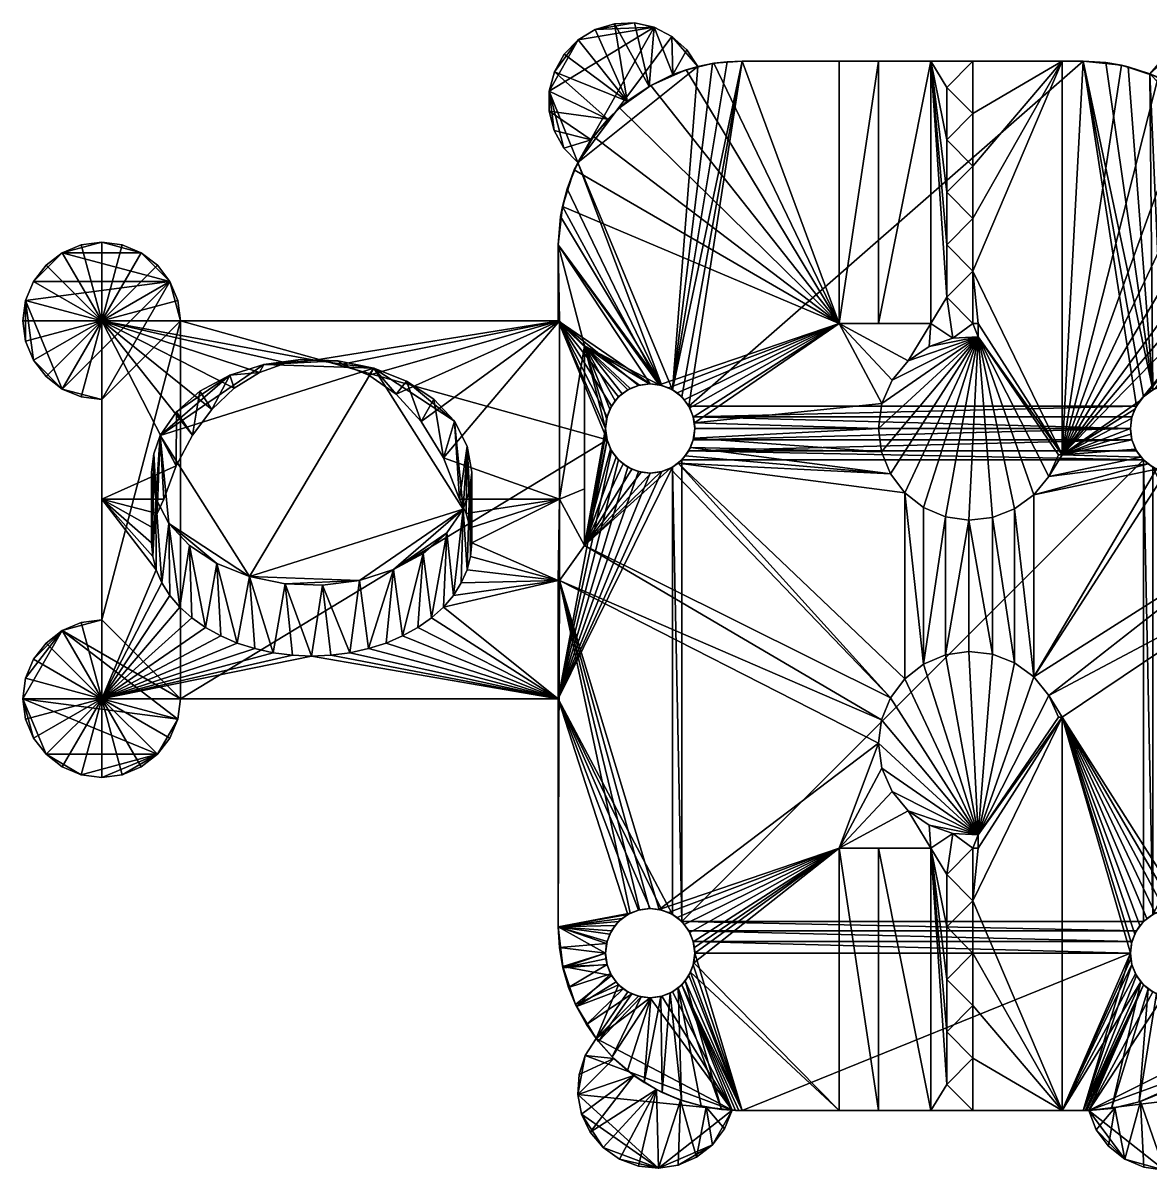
# Model space of a CAD drawing. Header units: millimetres. Extents: x -238 to 92, y -32 to 571.
# Drawn here: x -33.9 to 9.05, y 527.73 to 571.46 of the extents above; entities that cross this region are included whole.
import ezdxf

# ---------------------------------------------------------------- set-up
doc = ezdxf.new("R2010")
doc.units = ezdxf.units.MM
doc.layers.add('K800CARRIA', color=7, linetype='Continuous')

msp = doc.modelspace()

# ---------------------------------------------------------------- meshes
at = {"layer": 'K800CARRIA'}
mesh = msp.add_polyface(dxfattribs=at)
corners = [(-13.5, 563, 206), (-12.5, 559.15, 206), (-9.655, 557.665, 206), (-2.8, 560, 206), (-13.346, 564.46, 206), (-12.891, 565.857, 206), (-12.154, 567.127, 206), (-11.169, 568.216, 206), (-10.403, 557.651, 206), (-10.757, 557.522, 206), (-10.03, 557.7, 206), (-8.634, 569.667, 206), (-8.181, 569.795, 200.6), (-9.138, 569.484, 200.6), (-7.58, 569.916, 206), (-9.978, 569.075, 206), (-10.041, 569.038, 200.6), (-10.871, 568.468, 200.6), (-11.61, 567.784, 200.6), (-12.244, 567.001, 200.6), (-11.361, 571.427, 200), (-12.092, 571.208, 200.6), (-11.361, 571.427, 200.6), (-12.092, 571.208, 200), (-10.597, 571.455, 200), (-10.597, 571.455, 200.6), (-9.852, 571.289, 200), (-9.852, 571.289, 200.6), (-9.173, 570.94, 200), (-9.173, 570.94, 200.6), (-8.603, 570.431, 200), (-8.603, 570.431, 200.6), (-8.181, 569.795, 200), (-13.65, 569.597, 200.6), (-12.744, 570.811, 200.6), (-9.56, 557.642, 200), (-10, 557.7, 200), (-13.5, 563, 200), (-13.416, 564.079, 200), (-13.167, 565.133, 200), (-9.15, 557.472, 200), (-12.758, 566.136, 200), (-12.744, 570.811, 200), (-13.845, 568.858, 200), (-7.627, 569.909, 200), (-8.798, 557.202, 200), (-6.5, 570, 200), (-11.202, 557.202, 200), (-13.5, 560.1, 200), (-10.85, 557.472, 200), (-10.44, 557.642, 200)]
mesh.append_faces([[corners[k] for k in face] for face in [(0, 1, 2), (3, 4, 2), (3, 5, 4), (3, 6, 5), (3, 7, 6), (8, 1, 9), (10, 1, 8), (2, 1, 10), (11, 12, 13), (11, 14, 12), (15, 13, 16), (15, 16, 17), (15, 11, 13), (7, 17, 18), (7, 15, 17), (6, 18, 19), (6, 7, 18), (20, 21, 22), (20, 23, 21), (24, 22, 25), (24, 20, 22), (26, 25, 27), (26, 24, 25), (28, 27, 29), (28, 26, 27), (30, 29, 31), (30, 28, 29), (32, 31, 12), (32, 30, 31), (17, 33, 18), (21, 34, 17), (22, 17, 16), (22, 21, 17), (25, 22, 16), (27, 16, 13), (27, 25, 16), (29, 27, 13), (31, 13, 12), (31, 29, 13), (35, 36, 37), (35, 38, 39), (40, 35, 41), (35, 39, 41), (23, 20, 24), (23, 24, 26), (42, 23, 26), (43, 42, 26), (41, 43, 26), (40, 41, 32), (32, 41, 28), (41, 26, 28), (32, 28, 30), (40, 32, 44), (45, 40, 46), (47, 48, 49), (49, 48, 50), (50, 48, 36)]])
mesh = msp.add_polyface(dxfattribs=at)
corners = [(-13.5, 563, 206), (-13.5, 560.1, 206), (-13.45, 560.1, 206), (-12.5, 559.15, 206), (-13.346, 564.46, 206), (-9.655, 557.665, 206), (-12.154, 567.127, 206), (-12.244, 567.001, 200.6), (-12.758, 566.136, 200.6), (-13.167, 565.133, 200), (-12.758, 566.136, 200), (-12.891, 565.857, 206), (-13.416, 564.079, 200), (-13.5, 563, 200), (-13.5, 560.1, 200), (-12.5, 559.15, 208.15), (-13.45, 560.1, 209.1), (-13.286, 566.688, 200), (-13.286, 566.688, 200.6), (-13.657, 567.355, 200), (-13.657, 567.355, 200.6), (-13.848, 568.095, 200), (-13.848, 568.095, 200.6), (-13.845, 568.858, 200), (-13.845, 568.858, 200.6), (-13.65, 569.597, 200), (-13.65, 569.597, 200.6), (-13.275, 570.262, 200), (-13.275, 570.262, 200.6), (-12.744, 570.811, 200), (-12.744, 570.811, 200.6), (-12.092, 571.208, 200), (-12.092, 571.208, 200.6), (-11.61, 567.784, 200.6), (-10.871, 568.468, 200.6), (-30.9, 560.1, 209.1), (-27.9, 560.1, 200.6), (-27.9, 560.1, 200), (-21.733, 558.447, 209.1), (-20.715, 558.034, 209.1), (-22.794, 558.605, 209.1), (-23.859, 558.499, 209.1), (-10, 557.7, 200), (-9.56, 557.642, 200), (-11.642, 555.56, 200), (-21.896, 558.581, 209.007), (-23.32, 558.63, 209.056)]
mesh.append_faces([[corners[k] for k in face] for face in [(0, 1, 2), (0, 2, 3), (4, 0, 5), (6, 7, 8), (9, 8, 10), (11, 6, 8), (11, 8, 9), (4, 9, 12), (4, 11, 9), (0, 12, 13), (0, 4, 12), (13, 14, 1), (13, 1, 0), (15, 3, 2), (15, 2, 16), (17, 8, 18), (17, 10, 8), (19, 18, 20), (19, 17, 18), (21, 20, 22), (21, 19, 20), (23, 22, 24), (23, 21, 22), (25, 24, 26), (25, 23, 24), (27, 26, 28), (27, 25, 26), (29, 28, 30), (29, 27, 28), (31, 30, 32), (31, 29, 30), (7, 18, 8), (7, 20, 18), (7, 22, 20), (33, 24, 22), (33, 26, 24), (33, 22, 7), (34, 28, 26), (30, 28, 34), (35, 16, 1), (36, 35, 1), (1, 16, 2), (37, 36, 14), (36, 1, 14), (38, 39, 16), (40, 38, 16), (35, 41, 40), (16, 35, 40), (42, 14, 13), (43, 13, 12), (10, 17, 23), (17, 19, 23), (19, 21, 23), (23, 25, 29), (25, 27, 29), (44, 37, 14), (45, 40, 46)]])
mesh = msp.add_polyface(dxfattribs=at)
corners = [(2.3, 568, 206), (1.3, 569, 206), (1.3, 567, 206), (12.575, 566.478, 206), (12.712, 566.226, 200.6), (12.185, 567.084, 200.6), (11.716, 567.669, 206), (11.541, 567.857, 200.6), (10.627, 568.654, 206), (10.792, 568.53, 200.6), (9.954, 569.089, 200.6), (8.218, 569.786, 200), (9.044, 569.521, 200.6), (9.044, 569.521, 200), (9.357, 569.391, 206), (7.96, 569.846, 206), (7.366, 569.946, 200), (6.5, 570, 206), (6.5, 570, 200), (2.3, 570, 206), (0.7, 570, 206), (5.7, 570, 206), (5.7, 570, 213), (2.3, 570, 213), (2.3, 566, 213), (2.3, 566, 206), (2.3, 568, 213), (1.3, 569, 213), (9.546, 570.098, 200), (9.546, 570.098, 200.6), (10.176, 570.529, 200.6), (10.176, 570.529, 200), (10.896, 570.787, 200.6), (10.896, 570.787, 200), (11.657, 570.855, 200.6), (11.657, 570.855, 200), (12.41, 570.728, 200), (12.41, 570.728, 200.6), (13.107, 570.416, 200.6), (2.3, 564, 213), (1.3, 567, 213), (13.111, 565.301, 200), (14.159, 566.393, 200), (13.705, 565.78, 200), (14.444, 567.1, 200)]
mesh.append_faces([[corners[k] for k in face] for face in [(0, 1, 2), (3, 4, 5), (6, 5, 7), (6, 3, 5), (8, 7, 9), (8, 9, 10), (8, 6, 7), (11, 12, 13), (14, 10, 12), (14, 8, 10), (15, 11, 16), (15, 12, 11), (15, 14, 12), (17, 16, 18), (17, 15, 16), (19, 18, 20), (21, 18, 19), (17, 18, 21), (22, 19, 23), (22, 21, 19), (24, 2, 25), (26, 0, 2), (26, 27, 1), (26, 1, 0), (27, 23, 1), (23, 19, 1), (28, 12, 29), (28, 29, 30), (28, 13, 12), (31, 30, 32), (31, 28, 30), (33, 32, 34), (33, 31, 32), (35, 33, 34), (36, 34, 37), (36, 37, 38), (36, 35, 34), (29, 12, 10), (30, 29, 10), (32, 10, 9), (32, 30, 10), (34, 32, 9), (37, 9, 7), (37, 34, 9), (38, 37, 7), (24, 39, 22), (40, 24, 26), (24, 22, 26), (26, 22, 23), (26, 23, 27), (13, 28, 31), (41, 13, 31), (42, 43, 31), (43, 41, 31), (31, 33, 35), (31, 35, 36), (44, 31, 36)]])
mesh = msp.add_polyface(dxfattribs=at)
corners = [(-2.8, 560, 206), (-1.167, 556.954, 206), (-0.78, 557.836, 206), (-9.655, 557.665, 206), (-9.297, 557.548, 206), (-8.974, 557.355, 206), (-8.701, 557.096, 206), (-0.166, 558.579, 206), (-9.978, 569.075, 206), (-11.169, 568.216, 206), (0.7, 560, 206), (0.626, 559.126, 206), (1.538, 559.437, 206), (-8.634, 569.667, 206), (1.3, 561, 206), (-7.58, 569.916, 206), (-6.5, 570, 206), (-2.8, 570, 206), (2.3, 570, 206), (0.7, 570, 206), (1.3, 569, 206), (1.3, 563, 206), (1.3, 565, 206), (1.3, 567, 206), (-6.5, 570, 200), (6.5, 570, 200), (-1.3, 570, 213), (0.7, 570, 213), (2.3, 560, 213), (1.3, 561, 213), (1.3, 563, 213), (2.3, 564, 213), (1.3, 565, 213), (2.3, 566, 213), (1.3, 567, 213), (2.3, 568, 213), (0.7, 560, 213), (-1.3, 560, 213), (-8.181, 569.795, 200.6), (-7.627, 569.909, 200), (-8.181, 569.795, 200), (-7.065, 569.977, 200), (2.5, 559.487, 213), (1.538, 559.437, 213), (0.626, 559.126, 213), (-1.167, 556.954, 213), (-0.78, 557.836, 213), (-0.166, 558.579, 213), (-9.15, 557.472, 200), (-8.528, 556.85, 200), (-8.798, 557.202, 200)]
mesh.append_faces([[corners[k] for k in face] for face in [(0, 1, 2), (0, 3, 4), (0, 4, 5), (0, 5, 6), (7, 0, 2), (8, 9, 0), (10, 0, 7), (10, 7, 11), (12, 10, 11), (13, 8, 0), (14, 10, 12), (15, 13, 0), (16, 15, 0), (17, 16, 0), (18, 19, 20), (19, 10, 14), (19, 14, 21), (19, 21, 22), (19, 22, 23), (19, 23, 20), (17, 24, 16), (19, 25, 24), (19, 24, 17), (26, 19, 17), (27, 19, 26), (28, 29, 14), (30, 31, 21), (31, 32, 22), (32, 33, 22), (33, 34, 23), (34, 35, 23), (27, 36, 10), (19, 27, 10), (10, 36, 37), (10, 37, 0), (26, 17, 0), (26, 0, 37), (38, 39, 40), (16, 24, 41), (15, 41, 39), (15, 16, 41), (15, 39, 38), (27, 26, 37), (27, 37, 36), (42, 43, 44), (45, 42, 46), (42, 44, 47), (46, 42, 47), (48, 39, 41), (49, 50, 24), (48, 41, 24), (49, 24, 25), (7, 46, 47), (11, 47, 44), (11, 7, 47), (12, 11, 44), (12, 44, 43)]])
mesh = msp.add_polyface(dxfattribs=at)
corners = [(2.3, 560, 206), (1.538, 559.437, 206), (2.5, 559.487, 206), (1.3, 561, 206), (2.5, 560, 206), (2.3, 562, 206), (1.3, 563, 206), (2.3, 564, 206), (1.3, 565, 206), (2.3, 566, 206), (1.3, 567, 206), (13.5, 563, 206), (9.597, 557.651, 206), (12.5, 559.15, 206), (5.7, 570, 206), (5.7, 555, 206), (6.5, 570, 206), (7.96, 569.846, 206), (9.357, 569.391, 206), (10.627, 568.654, 206), (11.716, 567.669, 206), (12.575, 566.478, 206), (13.167, 565.134, 206), (13.416, 564.08, 206), (8.663, 557.05, 206), (8.927, 557.318, 206), (9.243, 557.522, 206), (5.7, 555, 213), (5.7, 570, 213), (2.5, 559.487, 213), (2.5, 560, 213), (2.3, 560, 213), (1.3, 561, 213), (2.3, 562, 213), (1.3, 563, 213), (2.3, 564, 213), (2.3, 566, 213), (1.3, 565, 213), (10.44, 557.642, 200), (10, 557.7, 200), (13.5, 560.1, 200), (10.85, 557.472, 200), (13.5, 563, 200), (9.56, 557.642, 200), (8.528, 556.85, 200), (-8.528, 556.85, 200), (6.5, 570, 200), (8.798, 557.202, 200), (9.15, 557.472, 200), (13.456, 563.78, 200), (7.366, 569.946, 200), (13.326, 564.55, 200), (8.218, 569.786, 200), (13.111, 565.301, 200), (9.044, 569.521, 200), (1.538, 559.437, 213)]
mesh.append_faces([[corners[k] for k in face] for face in [(0, 1, 2), (3, 1, 0), (4, 0, 2), (5, 6, 3), (7, 8, 6), (9, 10, 8), (11, 12, 13), (14, 15, 16), (16, 15, 17), (17, 15, 18), (18, 15, 19), (19, 15, 20), (20, 15, 21), (21, 15, 22), (22, 15, 23), (23, 15, 11), (11, 24, 25), (11, 25, 26), (11, 26, 12), (27, 15, 14), (27, 14, 28), (2, 29, 30), (4, 2, 30), (30, 31, 0), (30, 0, 4), (31, 3, 0), (32, 33, 3), (33, 5, 3), (33, 34, 6), (33, 6, 5), (35, 7, 6), (35, 8, 7), (36, 9, 8), (31, 30, 33), (30, 27, 33), (31, 33, 32), (34, 33, 35), (37, 35, 36), (35, 33, 28), (33, 27, 28), (38, 39, 40), (41, 38, 40), (40, 39, 42), (39, 43, 42), (44, 45, 46), (47, 44, 46), (48, 47, 46), (42, 43, 49), (48, 46, 50), (49, 43, 51), (48, 50, 52), (51, 43, 53), (48, 52, 54), (53, 43, 54), (43, 48, 54), (2, 1, 55), (2, 55, 29)]])
mesh = msp.add_polyface(dxfattribs=at)
corners = [(-30.9, 557.1, 200.6), (-30.9, 560.1, 209.1), (-30.9, 560.1, 200.6), (-33.798, 559.324, 200.6), (-33.498, 558.6, 200.6), (-33.9, 560.1, 200.6), (-33.798, 560.876, 200.6), (-33.498, 561.6, 200.6), (-33.021, 562.221, 200.6), (-32.4, 562.698, 200.6), (-31.676, 562.998, 200.6), (-30.9, 563.1, 200.6), (-30.124, 562.998, 200.6), (-28.002, 560.876, 200.6), (-27.9, 560.1, 200.6), (-29.4, 562.698, 200.6), (-28.302, 561.6, 200.6), (-28.779, 562.221, 200.6), (-33.798, 559.324, 200), (-33.498, 558.6, 200), (-33.9, 560.1, 200), (-33.798, 560.876, 200), (-33.498, 561.6, 200), (-33.021, 562.221, 200), (-32.4, 562.698, 200), (-31.676, 562.998, 200), (-30.9, 563.1, 200), (-30.124, 562.998, 200), (-29.4, 562.698, 200), (-28.779, 562.221, 200), (-28.302, 561.6, 200), (-28.002, 560.876, 200), (-27.9, 560.1, 200), (-32.4, 557.502, 200), (-30.9, 557.1, 200)]
mesh.append_faces([[corners[k] for k in face] for face in [(0, 1, 2), (2, 3, 4), (2, 5, 3), (2, 6, 5), (2, 7, 6), (2, 8, 7), (9, 8, 2), (10, 9, 2), (11, 10, 2), (12, 11, 2), (13, 2, 14), (15, 12, 2), (16, 2, 13), (17, 15, 2), (17, 2, 16), (18, 3, 5), (18, 19, 3), (20, 5, 6), (20, 18, 5), (21, 6, 7), (21, 20, 6), (22, 7, 8), (22, 21, 7), (23, 8, 9), (23, 22, 8), (24, 9, 10), (24, 23, 9), (25, 10, 11), (25, 24, 10), (26, 11, 12), (26, 25, 11), (27, 12, 15), (27, 26, 12), (28, 15, 17), (28, 27, 15), (29, 28, 17), (29, 17, 16), (30, 29, 16), (30, 16, 13), (31, 30, 13), (31, 13, 14), (32, 31, 14), (2, 1, 14), (19, 18, 21), (18, 20, 21), (33, 19, 21), (22, 23, 24), (24, 25, 26), (24, 26, 28), (26, 27, 28), (24, 28, 30), (32, 34, 30), (21, 22, 30), (31, 32, 30), (22, 24, 30), (33, 21, 30), (30, 28, 29)]])
mesh = msp.add_polyface(dxfattribs=at)
corners = [(5.7, 555, 206), (5.554, 555, 206), (5.186, 554.174, 206), (8.701, 554.904, 206), (8.974, 554.645, 206), (4.618, 553.469, 206), (8.491, 555.216, 206), (9.297, 554.452, 206), (8.356, 555.567, 206), (8.314, 555.782, 206), (8.3, 556, 206), (8.342, 556.374, 206), (8.465, 556.73, 206), (13.5, 563, 206), (8.663, 557.05, 206), (5.7, 555, 213), (5.554, 555, 213), (5.186, 554.174, 213), (2.5, 559.487, 213), (4.618, 553.469, 213), (3.888, 552.934, 213), (3.046, 552.604, 213), (2.147, 552.5, 213), (1.251, 552.631, 213), (2.5, 560, 213), (8.798, 554.798, 200), (-8.528, 555.15, 200), (8.528, 555.15, 200), (8.358, 555.56, 200), (-8.358, 555.56, 200), (8.3, 556, 200), (-8.358, 556.44, 200), (8.358, 556.44, 200), (8.528, 556.85, 200), (3.888, 552.934, 206), (9.243, 557.522, 206), (9.15, 557.472, 200), (9.56, 557.642, 200), (9.597, 557.651, 206), (9.15, 554.528, 200), (9.56, 554.358, 200), (8.798, 557.202, 200), (8.927, 557.318, 206)]
mesh.append_faces([[corners[k] for k in face] for face in [(0, 1, 2), (3, 0, 2), (4, 3, 2), (4, 2, 5), (6, 0, 3), (7, 4, 5), (8, 0, 6), (9, 0, 8), (10, 0, 9), (11, 0, 10), (12, 0, 11), (13, 0, 14), (14, 0, 12), (0, 15, 16), (1, 0, 16), (17, 16, 18), (19, 17, 18), (20, 19, 18), (21, 20, 18), (22, 21, 18), (23, 22, 18), (16, 15, 18), (18, 15, 24), (25, 26, 27), (27, 26, 28), (28, 29, 30), (30, 31, 32), (32, 31, 33), (1, 16, 17), (2, 17, 19), (2, 1, 17), (5, 19, 20), (5, 2, 19), (34, 5, 20), (35, 36, 37), (38, 35, 37), (4, 7, 39), (7, 40, 39), (3, 4, 25), (4, 39, 25), (3, 25, 27), (6, 3, 27), (6, 27, 28), (8, 6, 28), (9, 8, 28), (9, 28, 30), (10, 9, 30), (11, 10, 30), (11, 30, 32), (12, 11, 32), (12, 32, 33), (14, 12, 33), (14, 33, 41), (42, 14, 41), (35, 42, 36), (42, 41, 36)]])
mesh = msp.add_polyface(dxfattribs=at)
corners = [(-30.9, 557.1, 200.6), (-30.9, 553.3, 209.1), (-30.9, 560.1, 209.1), (-30.9, 548.7, 200.6), (-30.9, 548.7, 200), (-30.9, 557.1, 200), (-30.9, 560.1, 200.6), (-31.676, 557.202, 200.6), (-32.4, 557.502, 200.6), (-33.021, 557.979, 200.6), (-33.498, 558.6, 200.6), (-31.676, 557.202, 200), (-32.4, 557.502, 200), (-33.021, 557.979, 200), (-33.498, 558.6, 200), (-33.798, 559.324, 200.6), (-28.79, 552.763, 208.563), (-28.53, 553.3, 209.1), (-28.947, 552.206, 208.006), (-29, 551.64, 207.44), (-28.956, 551.12, 206.92), (-28.823, 550.607, 206.407), (-28.062, 554.576, 209.1), (-24.889, 558.135, 209.1), (-23.859, 558.499, 209.1), (-25.846, 557.533, 209.1), (-26.703, 556.724, 209.1), (-27.439, 555.742, 209.1), (-27.9, 560.1, 200), (-28.302, 561.6, 200), (-28.833, 553.326, 203.752), (-29, 554.327, 204.753), (-28.343, 552.379, 202.805), (-28.604, 550.11, 205.91), (-26.023, 558.032, 208.458), (-27.154, 557.418, 207.844), (-28.053, 556.636, 207.062), (-28.67, 555.727, 206.153), (-28.917, 555.036, 205.462), (-27.555, 551.539, 201.965), (-26.512, 550.851, 201.277), (-25.273, 550.353, 200.779), (-24.721, 558.443, 208.869)]
mesh.append_faces([[corners[k] for k in face] for face in [(0, 1, 2), (3, 1, 0), (4, 0, 5), (6, 7, 0), (6, 8, 7), (6, 9, 8), (6, 10, 9), (5, 0, 7), (11, 7, 8), (11, 5, 7), (12, 8, 9), (12, 11, 8), (13, 9, 10), (13, 12, 9), (14, 10, 15), (14, 13, 10), (16, 17, 1), (18, 16, 1), (18, 1, 19), (19, 1, 20), (20, 1, 21), (1, 17, 22), (2, 23, 24), (2, 25, 23), (2, 26, 25), (2, 27, 26), (2, 22, 27), (2, 1, 22), (13, 14, 12), (11, 12, 5), (4, 5, 28), (5, 12, 29), (30, 31, 20), (31, 19, 20), (30, 20, 21), (32, 30, 33), (34, 25, 26), (35, 34, 26), (35, 26, 27), (36, 35, 27), (36, 27, 22), (37, 36, 22), (37, 22, 17), (38, 37, 16), (37, 17, 16), (31, 38, 18), (38, 16, 18), (31, 18, 19), (39, 40, 32), (31, 30, 38), (30, 32, 37), (32, 41, 37), (38, 30, 37), (35, 36, 34), (36, 37, 34), (34, 37, 42)]])
mesh = msp.add_polyface(dxfattribs=at)
corners = [(-27.9, 545.7, 200.6), (-30.9, 545.7, 201.5), (-30.9, 545.7, 200.6), (-30.9, 548.7, 200), (-30.9, 548.7, 200.6), (-30.9, 557.1, 200.6), (-30.9, 553.3, 209.1), (-28.002, 544.924, 200), (-28.002, 544.924, 200.6), (-27.9, 545.7, 200), (-28.302, 544.2, 200), (-33.798, 544.924, 200), (-33.498, 544.2, 200.6), (-33.798, 544.924, 200.6), (-33.9, 545.7, 200), (-33.9, 545.7, 200.6), (-33.798, 546.476, 200), (-33.798, 546.476, 200.6), (-33.498, 547.2, 200), (-33.498, 547.2, 200.6), (-33.021, 547.821, 200), (-33.021, 547.821, 200.6), (-32.4, 548.298, 200), (-32.4, 548.298, 200.6), (-31.676, 548.598, 200), (-31.676, 548.598, 200.6), (-28.302, 544.2, 200.6), (-25.735, 547.82, 203.62), (-26.365, 548.09, 203.89), (-25.063, 547.607, 203.407), (-28.823, 550.607, 206.407), (-28.604, 550.11, 205.91), (-28.301, 549.635, 205.435), (-27.92, 549.189, 204.989), (-27.466, 548.779, 204.579), (-26.945, 548.411, 204.211), (-33.498, 544.2, 200), (-28.779, 543.579, 200), (-27.9, 560.1, 200), (-28.833, 553.326, 203.752), (-28.343, 552.379, 202.805), (-27.555, 551.539, 201.965)]
mesh.append_faces([[corners[k] for k in face] for face in [(0, 1, 2), (3, 4, 5), (1, 6, 4), (2, 1, 4), (7, 0, 8), (7, 9, 0), (10, 7, 8), (11, 12, 13), (14, 13, 15), (14, 11, 13), (16, 15, 17), (16, 14, 15), (18, 17, 19), (18, 16, 17), (20, 18, 19), (20, 19, 21), (22, 20, 21), (22, 21, 23), (24, 22, 23), (24, 23, 25), (3, 24, 25), (3, 25, 4), (2, 13, 12), (2, 15, 13), (2, 17, 15), (2, 19, 17), (21, 19, 2), (23, 21, 2), (8, 2, 26), (25, 23, 2), (0, 2, 8), (4, 25, 2), (27, 28, 1), (29, 27, 1), (30, 6, 1), (31, 30, 1), (32, 31, 1), (33, 32, 1), (34, 33, 1), (35, 34, 1), (28, 35, 1), (36, 11, 14), (14, 16, 22), (16, 18, 22), (18, 20, 22), (37, 14, 7), (14, 22, 7), (7, 22, 9), (9, 22, 3), (22, 24, 3), (9, 3, 38), (39, 30, 31), (40, 31, 32), (41, 40, 33), (40, 32, 33), (41, 33, 34), (41, 34, 35)]])
mesh = msp.add_polyface(dxfattribs=at)
corners = [(-12.5, 559.15, 206), (-12.5, 551.544, 206), (-11.7, 556, 206), (-12.5, 559.15, 208.15), (-12.5, 553.694, 208.15), (-13.45, 553.3, 209.1), (-13.45, 550.2, 206), (-13.45, 560.1, 209.1), (-17.27, 553.3, 209.1), (-17.01, 552.763, 208.563), (-16.853, 552.206, 208.006), (-13.5, 550.2, 206), (-16.8, 551.64, 207.44), (-17.879, 554.877, 209.1), (-18.725, 556.269, 209.1), (-19.677, 557.304, 209.1), (-20.715, 558.034, 209.1), (-11.472, 555.15, 200), (-13.5, 545.7, 200), (-11.642, 555.56, 200), (-27.9, 545.7, 200), (-27.9, 560.1, 200), (-11.7, 556, 200), (-13.5, 560.1, 200), (-11.642, 556.44, 200), (-11.472, 556.85, 200), (-16.8, 554.327, 204.753), (-16.967, 555.328, 205.754), (-17.457, 556.274, 206.7), (-18.245, 557.115, 207.541), (-19.288, 557.802, 208.228), (-20.527, 558.3, 208.726), (-21.733, 558.447, 209.1), (-21.896, 558.581, 209.007), (-22.794, 558.605, 209.1), (-23.32, 558.63, 209.056), (-23.859, 558.499, 209.1), (-24.721, 558.443, 208.869), (-24.889, 558.135, 209.1), (-26.023, 558.032, 208.458), (-25.846, 557.533, 209.1), (-16.883, 553.617, 204.043), (-17.13, 552.927, 203.353), (-16.977, 550.607, 206.407), (-16.844, 551.12, 206.92), (-19.777, 550.621, 201.047), (-17.747, 552.018, 202.444), (-28.67, 555.727, 206.153), (-25.273, 550.353, 200.779)]
mesh.append_faces([[corners[k] for k in face] for face in [(0, 1, 2), (0, 3, 4), (0, 4, 1), (1, 4, 5), (1, 5, 6), (3, 5, 4), (7, 5, 3), (5, 8, 9), (5, 9, 10), (11, 5, 12), (5, 10, 12), (13, 8, 5), (7, 13, 5), (14, 13, 7), (15, 14, 7), (16, 15, 7), (17, 18, 19), (20, 21, 19), (22, 19, 23), (24, 22, 23), (25, 24, 23), (26, 12, 10), (27, 26, 10), (27, 10, 9), (28, 27, 8), (27, 9, 8), (29, 28, 13), (28, 8, 13), (30, 29, 14), (29, 13, 14), (30, 14, 15), (30, 15, 31), (31, 15, 16), (31, 16, 32), (31, 32, 33), (33, 32, 34), (35, 34, 36), (35, 36, 37), (37, 36, 38), (37, 38, 39), (39, 38, 40), (41, 42, 43), (41, 43, 44), (26, 41, 44), (26, 44, 12), (45, 46, 42), (35, 37, 33), (42, 41, 27), (41, 26, 27), (47, 48, 31), (48, 42, 31), (37, 47, 31), (33, 37, 31), (31, 42, 28), (42, 27, 28), (31, 28, 30), (30, 28, 29)]])
mesh = msp.add_polyface(dxfattribs=at)
corners = [(-11.026, 554.645, 206), (-11.299, 554.904, 206), (-12.5, 551.544, 206), (-11.509, 555.216, 206), (-10.703, 554.452, 206), (-11.644, 555.567, 206), (-10.345, 554.335, 206), (-11.686, 555.782, 206), (-9.97, 554.3, 206), (-9.597, 554.349, 206), (-9.243, 554.478, 206), (-11.7, 556, 206), (-12.5, 559.15, 206), (-11.658, 556.374, 206), (-11.535, 556.73, 206), (-11.337, 557.05, 206), (-11.073, 557.318, 206), (-10.757, 557.522, 206), (-11.202, 554.798, 200), (-13.5, 545.7, 200), (-11.472, 555.15, 200), (-10.85, 554.528, 200), (-11.202, 557.202, 200), (-11.472, 556.85, 200), (-13.5, 560.1, 200), (-10.85, 557.472, 200), (-10.44, 557.642, 200), (-10.403, 557.651, 206), (-10.03, 557.7, 206), (-10, 557.7, 200), (-9.655, 557.665, 206), (-9.297, 557.548, 206), (-9.56, 557.642, 200), (-8.974, 557.355, 206), (-9.15, 557.472, 200), (-8.798, 557.202, 200), (-8.927, 554.682, 206), (-9.15, 554.528, 200), (-8.798, 554.798, 200), (-9.56, 554.358, 200), (-10, 554.3, 200), (-10.44, 554.358, 200), (-11.642, 555.56, 200), (-11.7, 556, 200), (-11.642, 556.44, 200)]
mesh.append_faces([[corners[k] for k in face] for face in [(0, 1, 2), (3, 2, 1), (4, 0, 2), (5, 2, 3), (6, 4, 2), (7, 2, 5), (8, 6, 2), (9, 8, 2), (10, 9, 2), (11, 2, 7), (12, 11, 13), (12, 13, 14), (12, 14, 15), (12, 15, 16), (17, 12, 16), (18, 19, 20), (19, 18, 21), (22, 23, 24), (17, 25, 26), (27, 17, 26), (28, 27, 29), (30, 28, 29), (27, 26, 29), (31, 30, 32), (30, 29, 32), (33, 31, 34), (31, 32, 34), (33, 34, 35), (10, 36, 37), (36, 38, 37), (9, 10, 39), (10, 37, 39), (8, 9, 40), (6, 8, 40), (9, 39, 40), (4, 6, 41), (6, 40, 41), (0, 4, 21), (4, 41, 21), (1, 0, 18), (0, 21, 18), (1, 18, 20), (3, 1, 20), (3, 20, 42), (5, 3, 42), (7, 5, 42), (7, 42, 43), (11, 7, 43), (13, 11, 43), (13, 43, 44), (14, 13, 44), (14, 44, 23), (15, 14, 23), (15, 23, 22), (16, 15, 22), (17, 16, 25), (16, 22, 25)]])
mesh = msp.add_polyface(dxfattribs=at)
corners = [(-0.294, 553.544, 206), (-8.927, 554.682, 206), (-0.294, 546.456, 206), (-0.84, 554.265, 206), (-8.465, 555.27, 206), (-8.663, 554.95, 206), (-1.183, 555.103, 206), (-8.342, 555.626, 206), (-1.3, 556, 206), (-8.3, 556, 206), (-8.314, 556.218, 206), (-1.167, 556.954, 206), (-2.8, 560, 206), (-8.701, 557.096, 206), (-8.491, 556.784, 206), (-8.356, 556.433, 206), (-9.243, 554.478, 206), (-0.84, 545.735, 206), (0.419, 552.987, 213), (1.251, 552.631, 213), (2.5, 559.487, 213), (-0.294, 553.544, 213), (-0.84, 554.265, 213), (-1.183, 555.103, 213), (-1.3, 556, 213), (-1.167, 556.954, 213), (-8.798, 554.798, 200), (-8.528, 555.15, 200), (8.798, 554.798, 200), (-8.358, 555.56, 200), (8.358, 555.56, 200), (-8.3, 556, 200), (-8.358, 556.44, 200), (8.3, 556, 200), (-8.528, 556.85, 200), (8.528, 556.85, 200), (1.251, 552.631, 206), (2.147, 552.5, 206), (0.419, 552.987, 206), (-0.78, 557.836, 206), (-0.78, 557.836, 213), (-0.166, 558.579, 206), (-8.974, 557.355, 206), (-8.798, 557.202, 200)]
mesh.append_faces([[corners[k] for k in face] for face in [(0, 1, 2), (3, 4, 5), (3, 5, 1), (3, 1, 0), (6, 7, 4), (6, 4, 3), (8, 9, 7), (8, 10, 9), (8, 7, 6), (11, 10, 8), (12, 13, 14), (12, 14, 15), (12, 15, 10), (12, 10, 11), (1, 16, 17), (18, 19, 20), (21, 18, 20), (22, 21, 20), (23, 22, 20), (23, 20, 24), (24, 20, 25), (26, 27, 28), (27, 29, 30), (31, 32, 33), (29, 31, 33), (32, 34, 35), (36, 19, 18), (36, 37, 19), (38, 18, 21), (38, 36, 18), (0, 21, 22), (0, 38, 21), (3, 22, 23), (3, 0, 22), (6, 23, 24), (6, 3, 23), (8, 6, 24), (11, 24, 25), (11, 8, 24), (39, 25, 40), (39, 11, 25), (41, 39, 40), (7, 9, 31), (4, 7, 29), (7, 31, 29), (5, 4, 27), (4, 29, 27), (1, 5, 26), (13, 42, 43), (5, 27, 26), (14, 13, 34), (13, 43, 34), (15, 14, 32), (10, 15, 32), (14, 34, 32), (10, 32, 31), (9, 10, 31)]])
mesh = msp.add_polyface(dxfattribs=at)
corners = [(-13.45, 550.2, 206), (-13.5, 550.2, 206), (-13.5, 537, 206), (-13.5, 545.7, 200), (-27.9, 545.7, 200.6), (-27.9, 545.7, 200), (-13.5, 545.7, 201.5), (-30.9, 545.7, 201.5), (-24.36, 547.452, 203.252), (-25.063, 547.607, 203.407), (-23.635, 547.358, 203.158), (-22.9, 547.326, 203.126), (-13.45, 553.3, 209.1), (-16.8, 551.64, 207.44), (-16.844, 551.12, 206.92), (-16.977, 550.607, 206.407), (-17.196, 550.11, 205.91), (-17.499, 549.635, 205.435), (-17.88, 549.189, 204.989), (-18.334, 548.779, 204.579), (-18.855, 548.411, 204.211), (-19.435, 548.09, 203.89), (-20.065, 547.82, 203.62), (-20.737, 547.607, 203.407), (-21.44, 547.452, 203.252), (-22.165, 547.358, 203.158), (-11.642, 555.56, 200), (-10.85, 554.528, 200), (-10.44, 554.358, 200), (-26.512, 550.851, 201.277), (-27.555, 551.539, 201.965), (-26.945, 548.411, 204.211), (-26.365, 548.09, 203.89), (-25.273, 550.353, 200.779), (-25.735, 547.82, 203.62), (-23.904, 550.072, 200.498), (-22.48, 550.024, 200.45), (-21.079, 550.21, 200.636), (-19.777, 550.621, 201.047), (-18.646, 551.235, 201.661), (-17.747, 552.018, 202.444), (-17.13, 552.927, 203.353), (-28.343, 552.379, 202.805)]
mesh.append_faces([[corners[k] for k in face] for face in [(0, 1, 2), (3, 4, 5), (3, 6, 4), (6, 7, 4), (8, 9, 7), (10, 8, 7), (11, 10, 7), (6, 11, 7), (0, 12, 1), (1, 13, 14), (1, 14, 15), (1, 15, 16), (1, 16, 17), (1, 17, 18), (1, 18, 6), (6, 18, 19), (6, 19, 20), (6, 20, 21), (6, 21, 22), (6, 22, 23), (6, 23, 24), (6, 24, 25), (6, 25, 11), (3, 5, 26), (3, 27, 28), (29, 30, 31), (29, 31, 32), (33, 29, 34), (29, 32, 34), (33, 34, 9), (35, 33, 8), (33, 9, 8), (35, 8, 10), (36, 35, 11), (35, 10, 11), (36, 11, 25), (37, 36, 24), (36, 25, 24), (38, 37, 23), (37, 24, 23), (38, 23, 22), (39, 38, 21), (38, 22, 21), (39, 21, 20), (39, 20, 19), (40, 39, 19), (40, 19, 18), (40, 18, 17), (41, 40, 17), (41, 17, 16), (41, 16, 15), (42, 29, 33), (33, 35, 37), (35, 36, 37), (38, 39, 40), (37, 38, 41), (33, 37, 41)]])
mesh = msp.add_polyface(dxfattribs=at)
corners = [(-0.294, 553.544, 206), (-0.294, 546.456, 206), (0.419, 547.013, 206), (0.419, 552.987, 206), (1.251, 552.631, 206), (1.251, 547.369, 206), (2.147, 552.5, 206), (-13.45, 550.2, 206), (-10.403, 537.651, 206), (-10.03, 537.7, 206), (-9.655, 537.665, 206), (-0.78, 542.164, 206), (-2.8, 540, 206), (-0.166, 541.421, 206), (0.626, 540.874, 206), (0.7, 540, 206), (-1.167, 543.046, 206), (1.538, 540.563, 206), (-1.3, 544, 206), (-1.183, 544.897, 206), (-12.5, 551.544, 206), (-0.84, 545.735, 206), (-9.243, 554.478, 206), (-8.927, 554.682, 206), (1.538, 540.563, 213), (2.5, 540.513, 213), (0.626, 540.874, 213), (-0.166, 541.421, 213), (-0.78, 542.164, 213), (-1.167, 543.046, 213), (-1.3, 544, 213), (-1.183, 544.897, 213), (-0.84, 545.735, 213), (1.251, 547.369, 213), (0.419, 547.013, 213), (-0.294, 546.456, 213), (-8.798, 537.202, 200), (-8.798, 554.798, 200), (8.798, 554.798, 200), (-13.5, 545.7, 200), (-10.44, 554.358, 200), (-10, 554.3, 200), (-9.56, 554.358, 200), (-9.15, 537.472, 200), (-9.15, 554.528, 200), (2.147, 547.5, 213)]
mesh.append_faces([[corners[k] for k in face] for face in [(0, 1, 2), (3, 0, 2), (4, 2, 5), (4, 3, 2), (6, 4, 5), (7, 8, 9), (7, 9, 10), (11, 12, 13), (14, 13, 15), (16, 12, 11), (17, 14, 15), (18, 7, 10), (18, 12, 16), (18, 10, 12), (19, 20, 7), (19, 7, 18), (21, 20, 19), (22, 20, 21), (1, 23, 21), (24, 25, 26), (26, 25, 27), (27, 25, 28), (28, 25, 29), (29, 25, 30), (30, 25, 31), (31, 25, 32), (25, 33, 34), (32, 25, 35), (25, 34, 35), (36, 37, 38), (39, 40, 41), (39, 41, 42), (36, 43, 44), (43, 39, 44), (39, 42, 44), (36, 44, 37), (17, 24, 26), (14, 26, 27), (14, 17, 26), (13, 27, 28), (13, 14, 27), (11, 28, 29), (11, 13, 28), (16, 29, 30), (16, 11, 29), (18, 30, 31), (18, 16, 30), (19, 31, 32), (19, 18, 31), (21, 32, 35), (21, 19, 32), (1, 35, 34), (1, 21, 35), (2, 34, 33), (2, 1, 34), (5, 33, 45), (5, 2, 33)]])
mesh = msp.add_polyface(dxfattribs=at)
corners = [(5.186, 545.826, 206), (5.554, 545, 206), (5.7, 545, 206), (2.147, 552.5, 206), (2.147, 547.5, 206), (3.046, 547.396, 206), (1.251, 547.369, 206), (3.046, 552.604, 206), (3.888, 547.066, 206), (3.888, 552.934, 206), (4.618, 546.531, 206), (4.618, 553.469, 206), (13.45, 550.2, 206), (10.345, 537.665, 206), (9.297, 554.452, 206), (9.655, 554.335, 206), (12.5, 551.544, 206), (2.5, 540.513, 206), (1.538, 540.563, 206), (2.3, 540, 206), (2.5, 540, 206), (2.5, 540, 213), (2.5, 540.513, 213), (5.554, 545, 213), (5.7, 545, 213), (2.3, 538, 213), (5.186, 545.826, 213), (4.618, 546.531, 213), (3.888, 547.066, 213), (3.046, 547.396, 213), (2.147, 547.5, 213), (1.251, 547.369, 213), (9.56, 537.642, 200), (9.15, 537.472, 200), (13.5, 545.7, 200), (10, 537.7, 200), (10.44, 537.642, 200), (8.798, 537.202, 200), (-8.798, 537.202, 200), (8.798, 554.798, 200), (9.15, 554.528, 200), (9.56, 554.358, 200), (10, 554.3, 200), (10.44, 554.358, 200), (3.888, 552.934, 213), (3.046, 552.604, 213), (2.147, 552.5, 213), (1.251, 552.631, 213), (1.538, 540.563, 213)]
mesh.append_faces([[corners[k] for k in face] for face in [(0, 1, 2), (3, 4, 5), (3, 6, 4), (7, 5, 8), (7, 3, 5), (9, 8, 10), (9, 7, 8), (11, 9, 10), (12, 0, 2), (12, 2, 13), (14, 11, 10), (15, 14, 10), (16, 10, 0), (16, 0, 12), (16, 15, 10), (17, 18, 19), (17, 20, 21), (17, 21, 22), (2, 1, 23), (2, 23, 24), (22, 21, 24), (21, 25, 24), (22, 24, 23), (22, 23, 26), (22, 26, 27), (22, 27, 28), (22, 28, 29), (22, 29, 30), (22, 30, 31), (32, 33, 34), (35, 32, 34), (36, 35, 34), (37, 38, 39), (33, 37, 39), (33, 39, 40), (34, 33, 40), (34, 40, 41), (34, 41, 42), (34, 42, 43), (9, 44, 45), (7, 45, 46), (7, 9, 45), (3, 46, 47), (3, 7, 46), (18, 17, 22), (18, 22, 48), (4, 30, 29), (4, 6, 30), (5, 29, 28), (5, 4, 29), (8, 28, 27), (8, 5, 28), (10, 27, 26), (10, 8, 27), (0, 10, 26), (0, 26, 23), (1, 0, 23)]])
mesh = msp.add_polyface(dxfattribs=at)
corners = [(-11.644, 535.567, 206), (-13.324, 535.442, 206), (-13.107, 534.688, 206), (-11.7, 536, 206), (-13.456, 536.216, 206), (-11.658, 536.374, 206), (-13.5, 537, 206), (-13.45, 550.2, 206), (-10.757, 537.522, 206), (-13.5, 545.7, 201.5), (-13.5, 537, 200), (-13.5, 550.2, 206), (-13.5, 545.7, 200), (-13.334, 535.486, 200), (-12.845, 534.045, 200), (-12.807, 533.963, 206), (-12.427, 533.276, 206), (-12.612, 529.864, 200), (-12.612, 529.864, 200.6), (-12.758, 530.613, 200.6), (-12.758, 530.613, 200), (-12.71, 531.376, 200), (-12.71, 531.376, 200.6), (-12.471, 532.101, 200.6), (-28.302, 544.2, 200), (-28.002, 544.924, 200.6), (-28.302, 544.2, 200.6), (-28.779, 543.579, 200), (-28.779, 543.579, 200.6), (-29.4, 543.102, 200), (-29.4, 543.102, 200.6), (-30.124, 542.802, 200), (-30.124, 542.802, 200.6), (-30.9, 542.7, 200), (-30.9, 542.7, 200.6), (-31.676, 542.802, 200), (-31.676, 542.802, 200.6), (-32.4, 543.102, 200), (-32.4, 543.102, 200.6), (-33.021, 543.579, 200), (-33.021, 543.579, 200.6), (-33.498, 544.2, 200), (-33.498, 544.2, 200.6), (-33.798, 544.924, 200), (-30.9, 545.7, 200.6), (-33.9, 545.7, 200), (-28.002, 544.924, 200), (-12.471, 532.101, 200), (-11.7, 536, 200), (-10.85, 537.472, 200)]
mesh.append_faces([[corners[k] for k in face] for face in [(0, 1, 2), (3, 4, 1), (5, 6, 4), (7, 6, 8), (9, 10, 6), (11, 9, 6), (12, 10, 9), (4, 6, 10), (4, 10, 13), (1, 4, 13), (2, 13, 14), (2, 1, 13), (15, 2, 14), (16, 15, 14), (17, 18, 19), (20, 17, 19), (21, 19, 22), (21, 22, 23), (21, 20, 19), (24, 25, 26), (27, 26, 28), (27, 24, 26), (29, 28, 30), (29, 27, 28), (31, 30, 32), (31, 29, 30), (33, 32, 34), (33, 31, 32), (35, 34, 36), (35, 33, 34), (37, 36, 38), (37, 35, 36), (39, 38, 40), (39, 37, 38), (41, 40, 42), (41, 39, 40), (43, 41, 42), (44, 30, 28), (44, 32, 30), (44, 34, 32), (44, 36, 34), (44, 38, 36), (44, 40, 38), (44, 42, 40), (26, 44, 28), (37, 39, 35), (39, 41, 45), (29, 31, 27), (31, 33, 27), (33, 35, 27), (35, 39, 27), (39, 45, 27), (24, 27, 46), (20, 21, 47), (13, 10, 48), (49, 10, 12)]])
mesh = msp.add_polyface(dxfattribs=at)
corners = [(-11.026, 534.645, 206), (-12.807, 533.963, 206), (-12.427, 533.276, 206), (-11.299, 534.904, 206), (-11.509, 535.216, 206), (-13.107, 534.688, 206), (-10.703, 534.452, 206), (-11.973, 532.636, 206), (-11.644, 535.567, 206), (-11.686, 535.782, 206), (-13.324, 535.442, 206), (-11.7, 536, 206), (-11.658, 536.374, 206), (-13.456, 536.216, 206), (-11.535, 536.73, 206), (-13.5, 537, 206), (-11.337, 537.05, 206), (-11.073, 537.318, 206), (-10.757, 537.522, 206), (-13.45, 550.2, 206), (-10.403, 537.651, 206), (-12.056, 532.742, 200.6), (-12.845, 534.045, 200), (-12.056, 532.742, 200), (-11.388, 531.989, 200.6), (-11.45, 532.05, 206), (-11.787, 528.593, 200), (-11.163, 528.153, 200.6), (-11.787, 528.593, 200.6), (-12.281, 529.175, 200.6), (-12.281, 529.175, 200), (-12.612, 529.864, 200), (-12.612, 529.864, 200.6), (-12.471, 532.101, 200), (-12.71, 531.376, 200), (-12.471, 532.101, 200.6), (-12.71, 531.376, 200.6), (-12.758, 530.613, 200.6), (-10.619, 531.34, 200.6), (-12.758, 530.613, 200), (-9.687, 527.808, 200), (-11.202, 534.798, 200), (-11.472, 535.15, 200), (-13.334, 535.486, 200), (-11.642, 535.56, 200), (-11.7, 536, 200), (-13.5, 537, 200), (-11.642, 536.44, 200), (-11.472, 536.85, 200), (-11.202, 537.202, 200), (-10.85, 537.472, 200), (-10.44, 537.642, 200), (-13.5, 545.7, 200)]
mesh.append_faces([[corners[k] for k in face] for face in [(0, 1, 2), (0, 3, 1), (4, 5, 1), (4, 1, 3), (6, 2, 7), (6, 0, 2), (8, 5, 4), (9, 10, 8), (11, 10, 9), (12, 13, 11), (14, 15, 12), (16, 15, 14), (17, 15, 16), (18, 15, 17), (19, 18, 20), (21, 22, 23), (2, 22, 21), (7, 21, 24), (7, 2, 21), (25, 7, 24), (26, 27, 28), (26, 28, 29), (30, 26, 29), (31, 29, 32), (31, 30, 29), (33, 34, 35), (23, 35, 21), (23, 33, 35), (24, 36, 37), (24, 35, 36), (21, 35, 24), (38, 32, 29), (38, 37, 32), (38, 24, 37), (26, 30, 31), (31, 39, 40), (23, 22, 41), (41, 22, 42), (22, 43, 42), (42, 43, 44), (44, 43, 45), (45, 46, 47), (47, 46, 48), (48, 46, 49), (49, 46, 50), (51, 50, 52), (4, 3, 42), (4, 42, 44), (8, 4, 44), (9, 8, 44), (9, 44, 45), (11, 9, 45), (12, 11, 45), (12, 45, 47), (14, 12, 47), (14, 47, 48), (16, 14, 48)]])
mesh = msp.add_polyface(dxfattribs=at)
corners = [(-2.8, 540, 206), (-9.655, 537.665, 206), (-9.297, 537.548, 206), (-8.974, 537.355, 206), (-8.701, 537.096, 206), (-8.491, 536.784, 206), (-8.356, 536.433, 206), (-8.314, 536.218, 206), (-8.3, 536, 206), (-8.342, 535.626, 206), (-0.166, 541.421, 206), (0.7, 540, 206), (1.538, 540.563, 206), (1.3, 539, 206), (-2.8, 530, 206), (1.3, 533, 206), (1.3, 535, 206), (1.3, 537, 206), (-1.3, 530, 213), (-1.3, 540, 213), (0.7, 540, 213), (0.7, 530, 206), (1.3, 535, 213), (2.3, 536, 213), (1.3, 537, 213), (1.3, 539, 213), (2.3, 540, 213), (0.7, 530, 213), (-10, 537.7, 200), (-10.44, 537.642, 200), (-13.5, 545.7, 200), (-9.56, 537.642, 200), (-9.15, 537.472, 200), (-8.3, 536, 200), (-8.358, 536.44, 200), (8.3, 536, 200), (-8.528, 536.85, 200), (8.358, 536.44, 200), (-8.798, 537.202, 200), (8.528, 536.85, 200), (-10.757, 537.522, 206), (-10.85, 537.472, 200), (-10.403, 537.651, 206), (-10.03, 537.7, 206), (-8.465, 535.27, 206), (-8.358, 535.56, 200), (-8.663, 534.95, 206), (-8.528, 535.15, 200), (-8.798, 534.798, 200), (-11.299, 534.904, 206), (-11.202, 534.798, 200), (-11.472, 535.15, 200), (-11.337, 537.05, 206), (-11.472, 536.85, 200), (-11.202, 537.202, 200), (-11.073, 537.318, 206)]
mesh.append_faces([[corners[k] for k in face] for face in [(0, 1, 2), (0, 2, 3), (0, 3, 4), (0, 4, 5), (0, 5, 6), (0, 6, 7), (0, 7, 8), (0, 8, 9), (10, 0, 11), (12, 11, 13), (14, 0, 9), (11, 15, 16), (11, 16, 17), (11, 17, 13), (18, 19, 0), (19, 11, 0), (20, 11, 19), (21, 11, 20), (16, 22, 23), (17, 23, 24), (13, 25, 26), (27, 20, 19), (28, 29, 30), (31, 28, 30), (32, 31, 30), (33, 34, 35), (34, 36, 37), (36, 38, 39), (40, 41, 29), (42, 40, 29), (9, 8, 33), (43, 42, 28), (1, 43, 28), (42, 29, 28), (44, 9, 45), (9, 33, 45), (2, 1, 31), (1, 28, 31), (46, 44, 47), (44, 45, 47), (3, 2, 32), (2, 31, 32), (4, 3, 38), (46, 47, 48), (3, 32, 38), (5, 4, 36), (4, 38, 36), (6, 5, 34), (7, 6, 34), (5, 36, 34), (7, 34, 33), (8, 7, 33), (49, 50, 51), (52, 53, 54), (55, 52, 54), (40, 55, 41), (55, 54, 41)]])
mesh = msp.add_polyface(dxfattribs=at)
corners = [(5.7, 545, 206), (8.927, 537.318, 206), (9.243, 537.522, 206), (9.597, 537.651, 206), (9.97, 537.7, 206), (10.345, 537.665, 206), (1.3, 537, 206), (1.3, 535, 206), (2.3, 536, 206), (1.3, 539, 206), (2.3, 538, 206), (2.3, 540, 206), (1.538, 540.563, 206), (2.5, 540.513, 206), (2.5, 540, 206), (5.7, 530, 206), (8.3, 536, 206), (8.342, 536.374, 206), (8.465, 536.73, 206), (8.663, 537.05, 206), (2.3, 536, 213), (1.3, 537, 213), (2.3, 538, 213), (1.3, 539, 213), (2.3, 540, 213), (2.5, 540, 213), (5.7, 530, 213), (5.7, 545, 213), (8.3, 536, 200), (-8.358, 536.44, 200), (8.358, 536.44, 200), (-8.528, 536.85, 200), (8.528, 536.85, 200), (-8.798, 537.202, 200), (8.798, 537.202, 200), (9.15, 537.472, 200), (9.56, 537.642, 200), (10, 537.7, 200), (10.703, 537.548, 206), (10.44, 537.642, 200), (11.026, 537.355, 206), (10.85, 537.472, 200), (11.299, 537.096, 206), (11.202, 537.202, 200), (11.472, 536.85, 200), (8.491, 535.216, 206), (8.701, 534.904, 206), (8.528, 535.15, 200), (8.358, 535.56, 200), (8.356, 535.567, 206), (8.314, 535.782, 206)]
mesh.append_faces([[corners[k] for k in face] for face in [(0, 1, 2), (0, 2, 3), (0, 3, 4), (0, 4, 5), (6, 7, 8), (9, 6, 10), (11, 12, 9), (13, 11, 14), (0, 15, 16), (0, 16, 17), (0, 17, 18), (0, 18, 19), (0, 19, 1), (8, 7, 20), (6, 8, 20), (6, 21, 22), (10, 6, 22), (9, 10, 22), (9, 22, 23), (11, 9, 24), (24, 25, 11), (25, 14, 11), (26, 0, 27), (20, 22, 21), (22, 25, 24), (22, 24, 23), (22, 26, 27), (28, 29, 30), (30, 31, 32), (32, 33, 34), (2, 35, 36), (3, 2, 36), (4, 3, 37), (5, 4, 37), (3, 36, 37), (38, 5, 39), (5, 37, 39), (40, 38, 41), (38, 39, 41), (42, 40, 43), (40, 41, 43), (42, 43, 44), (45, 46, 47), (45, 47, 48), (49, 45, 48), (50, 49, 48), (50, 48, 28), (16, 50, 28), (17, 16, 28), (17, 28, 30), (18, 17, 30), (18, 30, 32), (19, 18, 32), (19, 32, 34), (1, 19, 34), (2, 1, 35), (1, 34, 35)]])
mesh = msp.add_polyface(dxfattribs=at)
corners = [(2.3, 532, 206), (1.3, 533, 206), (1.3, 531, 206), (1.3, 535, 206), (2.3, 534, 206), (8.701, 534.904, 206), (5.7, 530, 206), (6.5, 530, 206), (7.58, 530.084, 206), (8.491, 535.216, 206), (8.3, 536, 206), (8.314, 535.782, 206), (8.356, 535.567, 206), (5.7, 530, 213), (2.3, 530, 213), (2.3, 530, 206), (6.5, 530, 200), (0.7, 530, 206), (2.3, 532, 213), (2.3, 534, 213), (5.7, 545, 206), (6.709, 530.003, 200.6), (6.57, 530, 200), (6.639, 530.001, 200), (6.709, 530.003, 200), (7.711, 530.106, 200.6), (8.634, 530.333, 206), (8.687, 530.351, 200.6), (1.3, 531, 213), (1.3, 533, 213), (2.3, 536, 213), (1.3, 535, 213), (2.3, 538, 213), (7.47, 528.64, 200.6), (8.089, 528.153, 200.6), (6.999, 529.271, 200.6), (8.089, 528.153, 200), (8.813, 527.843, 200), (7.47, 528.64, 200), (6.999, 529.271, 200), (9.593, 527.733, 200), (8.798, 534.798, 200), (9.15, 534.528, 200), (8.528, 535.15, 200), (8.358, 535.56, 200), (8.3, 536, 200), (-6.5, 530, 200)]
mesh.append_faces([[corners[k] for k in face] for face in [(0, 1, 2), (3, 1, 4), (5, 6, 7), (5, 7, 8), (9, 6, 5), (10, 6, 11), (11, 6, 12), (12, 6, 9), (6, 13, 14), (6, 14, 15), (16, 7, 6), (16, 15, 17), (16, 6, 15), (2, 15, 14), (0, 2, 18), (1, 0, 18), (4, 1, 19), (3, 4, 19), (13, 6, 20), (21, 16, 22), (21, 22, 23), (21, 23, 24), (7, 16, 21), (8, 21, 25), (8, 7, 21), (26, 25, 27), (26, 8, 25), (14, 13, 18), (14, 18, 28), (18, 13, 19), (18, 19, 29), (19, 13, 30), (19, 30, 31), (30, 13, 32), (25, 33, 34), (25, 35, 33), (25, 21, 35), (27, 25, 34), (36, 34, 33), (36, 37, 34), (38, 33, 35), (38, 36, 33), (39, 35, 21), (39, 38, 35), (24, 39, 21), (36, 38, 39), (36, 39, 24), (36, 24, 40), (22, 16, 41), (23, 22, 41), (24, 23, 41), (24, 41, 42), (41, 16, 43), (43, 16, 44), (44, 16, 45), (16, 46, 45)]])
mesh = msp.add_polyface(dxfattribs=at)
corners = [(-8.927, 534.682, 206), (-8.812, 530.393, 206), (-8.058, 530.176, 206), (-7.284, 530.044, 206), (-8.663, 534.95, 206), (-6.5, 530, 206), (-8.465, 535.27, 206), (-2.8, 530, 206), (-8.342, 535.626, 206), (1.3, 531, 206), (0.7, 530, 206), (2.3, 530, 206), (0.7, 540, 206), (1.3, 533, 206), (-6.872, 530.01, 200.6), (-6.872, 530.01, 200), (-6.748, 530.004, 200), (-6.624, 530.001, 200), (-6.5, 530, 200), (-8.842, 530.403, 200.6), (-7.871, 530.136, 200.6), (0.7, 530, 213), (-1.3, 530, 213), (6.5, 530, 200), (-2.8, 540, 206), (0.7, 540, 213), (2.3, 530, 213), (1.3, 531, 213), (2.3, 532, 213), (1.3, 533, 213), (2.3, 534, 213), (1.3, 535, 206), (1.3, 535, 213), (-7.167, 529.306, 200), (-7.167, 529.306, 200.6), (-7.63, 528.698, 200), (-7.63, 528.698, 200.6), (-8.232, 528.228, 200.6), (-8.232, 528.228, 200), (-8.933, 527.925, 200), (-8.933, 527.925, 200.6), (-1.3, 540, 213), (-9.687, 527.808, 200), (-9.56, 534.358, 200), (-9.15, 534.528, 200), (-8.798, 534.798, 200), (-8.528, 535.15, 200), (-8.358, 535.56, 200), (-8.3, 536, 200), (8.3, 536, 200)]
mesh.append_faces([[corners[k] for k in face] for face in [(0, 1, 2), (0, 2, 3), (4, 0, 3), (4, 3, 5), (6, 4, 5), (7, 6, 5), (8, 6, 7), (9, 10, 11), (12, 10, 9), (12, 9, 13), (14, 15, 16), (17, 14, 16), (18, 14, 17), (2, 19, 20), (2, 1, 19), (3, 20, 14), (3, 2, 20), (5, 14, 18), (5, 3, 14), (18, 7, 5), (10, 21, 22), (10, 22, 7), (10, 7, 18), (23, 10, 18), (7, 22, 24), (21, 10, 25), (9, 26, 27), (9, 27, 28), (13, 28, 29), (13, 29, 30), (31, 30, 32), (33, 14, 34), (33, 15, 14), (35, 34, 36), (35, 36, 37), (35, 33, 34), (38, 35, 37), (39, 37, 40), (39, 38, 37), (19, 40, 37), (20, 36, 34), (20, 37, 36), (20, 19, 37), (14, 20, 34), (22, 21, 41), (38, 39, 35), (35, 42, 15), (33, 35, 15), (15, 43, 44), (15, 44, 45), (16, 15, 45), (17, 16, 45), (18, 17, 45), (18, 45, 46), (18, 46, 47), (18, 47, 48), (18, 48, 49)]])
mesh = msp.add_polyface(dxfattribs=at)
corners = [(-10.345, 534.335, 206), (-11.973, 532.636, 206), (-11.45, 532.05, 206), (-10.703, 534.452, 206), (-9.97, 534.3, 206), (-10.864, 531.527, 206), (-10.224, 531.073, 206), (-9.597, 534.349, 206), (-9.537, 530.693, 206), (-9.243, 534.478, 206), (-8.812, 530.393, 206), (-8.927, 534.682, 206), (-11.388, 531.989, 200.6), (-10.619, 531.34, 200.6), (-9.764, 530.807, 200.6), (-8.842, 530.403, 200.6), (-9.687, 527.808, 200), (-8.933, 527.925, 200.6), (-9.687, 527.808, 200.6), (-8.933, 527.925, 200), (-10.447, 527.886, 200), (-10.447, 527.886, 200.6), (-11.163, 528.153, 200), (-11.163, 528.153, 200.6), (-11.787, 528.593, 200), (-11.787, 528.593, 200.6), (-12.281, 529.175, 200.6), (-12.612, 529.864, 200), (-7.63, 528.698, 200), (-12.471, 532.101, 200), (-12.056, 532.742, 200), (-6.872, 530.01, 200), (-12.758, 530.613, 200), (-11.202, 534.798, 200), (-10.85, 534.528, 200), (-10.44, 534.358, 200), (-10, 534.3, 200), (-9.56, 534.358, 200), (-8.663, 534.95, 206), (-8.798, 534.798, 200), (-9.15, 534.528, 200), (-11.026, 534.645, 206), (-11.299, 534.904, 206)]
mesh.append_faces([[corners[k] for k in face] for face in [(0, 1, 2), (0, 3, 1), (4, 2, 5), (4, 5, 6), (4, 0, 2), (7, 6, 8), (7, 4, 6), (9, 8, 10), (9, 7, 8), (11, 9, 10), (5, 12, 13), (5, 2, 12), (6, 13, 14), (6, 5, 13), (8, 14, 15), (8, 6, 14), (10, 8, 15), (16, 17, 18), (16, 19, 17), (20, 18, 21), (20, 16, 18), (22, 21, 23), (22, 20, 21), (24, 22, 23), (14, 21, 18), (14, 23, 21), (14, 25, 23), (14, 26, 25), (14, 13, 26), (15, 18, 17), (15, 14, 18), (24, 27, 16), (20, 22, 16), (22, 24, 16), (19, 16, 28), (29, 30, 31), (32, 29, 31), (16, 32, 31), (30, 33, 34), (30, 34, 35), (31, 30, 36), (30, 35, 36), (31, 36, 37), (11, 38, 39), (9, 11, 40), (11, 39, 40), (7, 9, 37), (9, 40, 37), (4, 7, 36), (0, 4, 36), (7, 37, 36), (3, 0, 35), (0, 36, 35), (41, 3, 34), (3, 35, 34), (42, 41, 33), (41, 34, 33)]])
mesh = msp.add_polyface(dxfattribs=at)
corners = [(8.974, 534.645, 206), (7.58, 530.084, 206), (8.634, 530.333, 206), (8.701, 534.904, 206), (9.297, 534.452, 206), (9.978, 530.925, 206), (9.655, 534.335, 206), (11.169, 531.784, 206), (10.03, 534.3, 206), (10.403, 534.349, 206), (12.154, 532.873, 206), (10.757, 534.478, 206), (8.687, 530.351, 200.6), (9.619, 530.733, 200.6), (10.486, 531.246, 200.6), (11.27, 531.877, 200.6), (8.813, 527.843, 200.6), (9.593, 527.733, 200.6), (8.089, 528.153, 200.6), (11.104, 528.126, 200.6), (11.731, 528.603, 200.6), (10.374, 527.83, 200.6), (11.104, 528.126, 200), (11.731, 528.603, 200), (10.374, 527.83, 200), (9.593, 527.733, 200), (8.813, 527.843, 200), (8.089, 528.153, 200), (12.515, 529.953, 200), (6.709, 530.003, 200), (12.619, 530.733, 200), (9.15, 534.528, 200), (9.56, 534.358, 200), (12.318, 532.043, 200), (10, 534.3, 200), (11.956, 532.614, 200), (10.44, 534.358, 200), (10.85, 534.528, 200), (11.073, 534.682, 206), (11.337, 534.95, 206), (11.202, 534.798, 200), (8.798, 534.798, 200), (8.528, 535.15, 200)]
mesh.append_faces([[corners[k] for k in face] for face in [(0, 1, 2), (0, 3, 1), (4, 0, 2), (4, 2, 5), (6, 4, 5), (6, 5, 7), (8, 6, 7), (9, 8, 7), (10, 9, 7), (11, 9, 10), (2, 12, 13), (5, 13, 14), (5, 2, 13), (7, 14, 15), (7, 5, 14), (12, 16, 17), (12, 18, 16), (13, 19, 20), (13, 21, 19), (13, 17, 21), (13, 12, 17), (14, 13, 20), (22, 19, 21), (22, 23, 19), (24, 21, 17), (24, 22, 21), (25, 17, 16), (25, 24, 17), (26, 16, 18), (26, 25, 16), (26, 27, 25), (24, 25, 22), (22, 25, 23), (23, 25, 28), (25, 29, 30), (29, 31, 32), (30, 29, 33), (32, 34, 35), (29, 32, 35), (33, 29, 35), (35, 34, 36), (35, 36, 37), (38, 39, 40), (11, 38, 37), (38, 40, 37), (9, 11, 36), (11, 37, 36), (8, 9, 34), (6, 8, 34), (9, 36, 34), (4, 6, 32), (6, 34, 32), (0, 4, 31), (4, 32, 31), (3, 0, 41), (0, 31, 41), (3, 41, 42)]])

doc.saveas('drawing.dxf')
